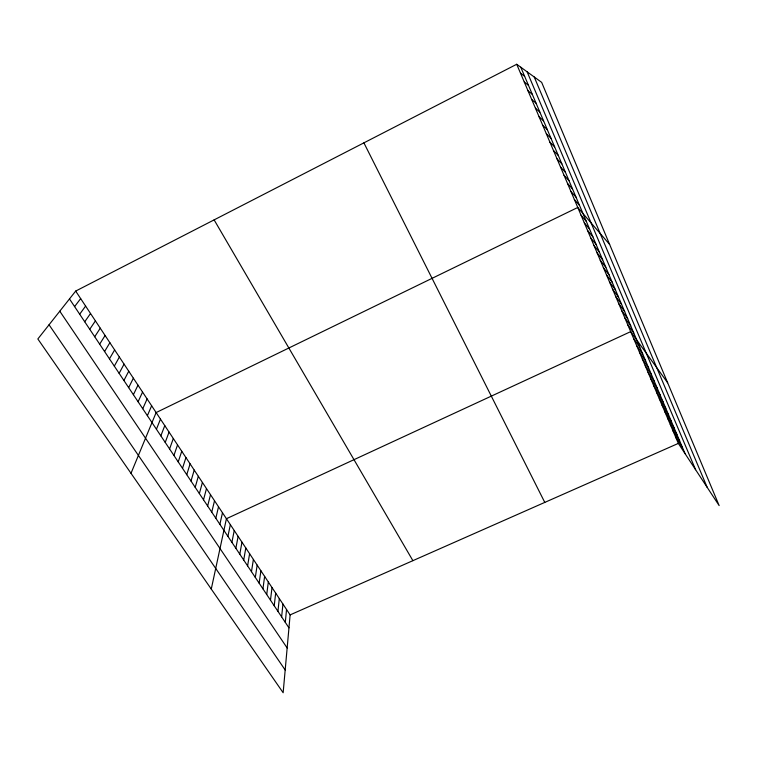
<?xml version="1.0" encoding="UTF-8"?>
<svg xmlns="http://www.w3.org/2000/svg" width="757" height="757" viewBox="0 0 757 757"><rect width="100%" height="100%" fill="white"/><g stroke="black" fill="none" stroke-linecap="round" stroke-linejoin="round"><path stroke-width="1.14" d="M75.681 291.076L290.12 614.892L283.146 692.731L37.85 338.966L75.681 291.076L516.709 64.269L541.662 82.371L719.15 505.591L678.338 443.403L516.709 64.269M285.304 622.368L286.534 609.489M281.632 616.86L282.938 604.048M277.933 611.325L279.314 598.579M274.223 605.751L275.671 593.081M270.486 600.15L272.009 587.555M266.719 594.519L268.328 581.991M262.944 588.851L264.628 576.399M259.14 583.155L260.9 570.778M255.317 577.421L257.162 565.119M251.475 571.658L253.396 559.432M247.605 565.867L249.602 553.717M243.716 560.029L245.798 547.964M239.799 554.162L241.966 542.182M235.862 548.267L238.114 536.363M231.907 542.334L234.235 530.515M227.923 536.363L230.346 524.629M211.269 589.078L226.419 518.706L630.685 331.632L667.655 382.787M219.88 524.317L222.482 512.754M215.83 518.242L218.518 506.764M211.752 512.129L214.524 500.746M207.645 505.979L210.512 494.681M203.519 499.8L206.481 488.587M199.365 493.573L202.422 482.455M195.192 487.309L198.334 476.295M190.991 481.017L194.227 470.088M186.761 474.677L190.092 463.852M182.513 468.299L185.938 457.578M178.226 461.893L181.756 451.257M173.921 455.44L177.545 444.908M169.587 448.948L173.315 438.521M165.234 442.41L169.057 432.086M160.844 435.843L164.78 425.623M156.434 429.228L160.465 419.113M130.999 473.305L156.131 412.565L577.761 207.475L609.64 244.464M147.388 415.669L151.637 405.78M142.761 408.723L147.113 398.948M138.096 401.74L142.562 392.079M133.402 394.7L137.982 385.162M128.671 387.622L133.374 378.197M123.921 380.497L128.737 371.195M119.133 373.324L124.063 364.145M114.316 366.104L119.369 357.049M109.462 358.837L114.638 349.914M104.589 351.522L109.879 342.722M99.669 344.151L105.091 335.493M94.72 336.742L100.265 328.207M89.742 329.276L95.41 320.883M84.727 321.763L90.528 313.502M79.684 314.202L85.607 306.074M74.602 306.585L80.658 298.599M290.12 614.892L678.338 443.403M520.504 73.174L524.629 76.315M524.27 82.011L528.471 85.352M528.017 90.783L532.294 94.332M531.726 99.498L536.079 103.236M535.417 108.156L539.845 112.093M539.079 116.748L543.573 120.874M542.722 125.284L547.283 129.598M546.336 133.762L550.964 138.257M549.923 142.174L554.626 146.858M553.481 150.539L558.25 155.393M557.02 158.838L561.855 163.872M560.54 167.079L565.441 172.293M564.031 175.264L568.99 180.649M567.495 183.402L572.519 188.957M570.939 191.483L576.03 197.199M574.364 199.507L579.512 205.384M581.035 215.158L586.297 221.356M584.29 222.795L589.608 229.144M587.517 230.374L592.901 236.875M590.734 237.906L596.166 244.558M593.923 245.4L599.412 252.195M597.093 252.838L602.638 259.783M600.244 260.228L605.846 267.316M603.376 267.571L609.025 274.8M606.489 274.876L612.186 282.238M609.584 282.124L615.327 289.628M612.659 289.335L618.45 296.971M615.706 296.498L621.554 304.267M618.743 303.614L624.639 311.515M621.752 310.682L627.695 318.716M624.752 317.713L630.742 325.87M627.733 324.696L633.76 332.985M633.628 338.53L639.75 347.066M636.552 345.391L642.721 354.049M639.457 352.204L645.664 360.975M642.343 358.979L648.598 367.864M645.21 365.707L651.503 374.715M648.068 372.397L654.398 381.519M650.906 379.049L657.275 388.284M653.717 385.663L660.132 395.003M656.518 392.23L662.971 401.683M49.054 324.791L285.181 670.002M659.309 398.759L665.8 408.326M662.072 405.25L668.601 414.921M59.784 311.203L287.158 647.983M664.826 411.704L671.393 421.479M667.56 418.119L674.165 427.998M670.276 424.497L676.919 434.48M69.483 298.92L288.956 627.846M672.982 430.837L679.654 440.915M675.66 437.139L682.379 447.321M214.127 219.88L412.896 560.663M363.899 142.855L544.775 502.402M520.759 67.203L685.085 453.68M527.127 71.83L695.607 469.719M534.215 76.968L707.17 487.328"/></g></svg>
